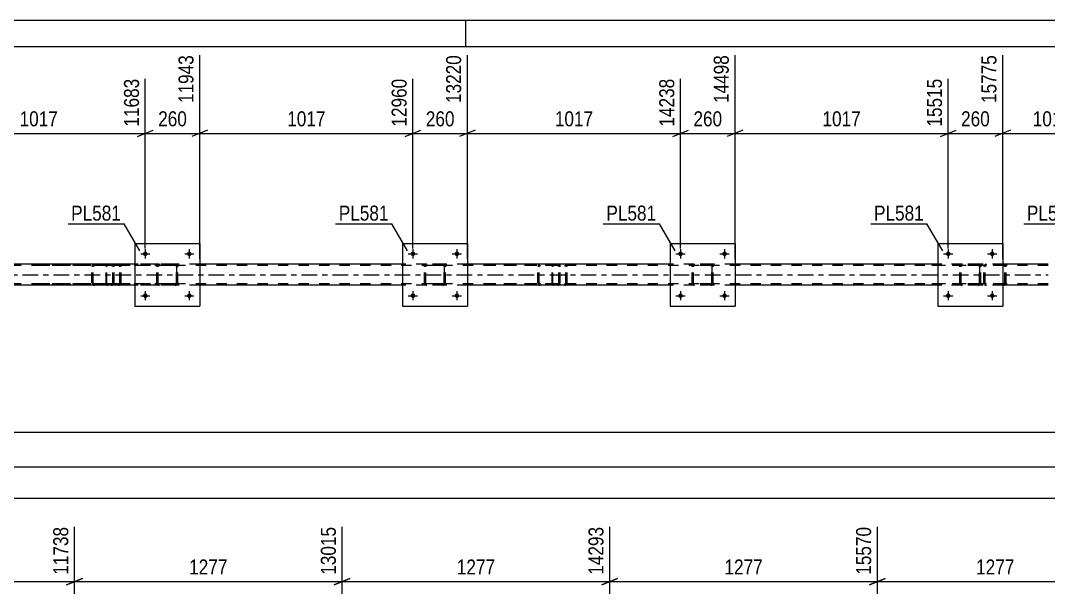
# Model space of a CAD drawing. Header units: millimetres. Extents: x 0 to 841, y 0 to 594.
# Drawn here: x 546 to 742.2, y 485.7 to 594 of the extents above; entities that cross this region are included whole.
import ezdxf

# ---------------------------------------------------------------- set-up
doc = ezdxf.new("R2010")
doc.units = ezdxf.units.MM
doc.linetypes.add('DXK_LINE_DOT2', pattern=[3.9198, 1.9599, -1.9599])
doc.linetypes.add('DXK_LINE_DOT3', pattern=[5.9187, 2.979, -0.9799, 0.9799, -0.9799])
doc.styles.add('Arial Narrow', font='ARIALN.TTF', dxfattribs={"height": 0.2})

# ---------------------------------------------------------------- blocks, each defined once
blk = doc.blocks.new('Unknown-247305070-1135 - 20638')
at = {"color": 5, "linetype": 'Continuous'}
for p, q in [((841, 594), (0, 594)), ((631, 589), (631, 594)), ((836, 589), (5, 589))]:
    blk.add_line(p, q, dxfattribs=at)
blk = doc.blocks.new('Part-247305070-2163 - 2156')
at = {"color": 7, "linetype": 'DXK_LINE_DOT2'}
for p, q in [((647.64, 547.42), (647.55, 547.31)), ((647.75, 547.45), (647.64, 547.42)), ((659.9, 547.45), (647.75, 547.45)), ((649.02, 547.21), (649.02, 547.45)), ((650.03, 547.42), (649.84, 547.45)), ((647.5, 547.16), (647.47, 546.97)), ((647.47, 543.93), (647.47, 546.97)), ((647.55, 547.31), (647.5, 547.16)), ((647.61, 546.97), (647.62, 547.06)), ((647.61, 543.93), (647.61, 546.97)), ((647.62, 547.06), (647.65, 547.14)), ((647.65, 547.14), (647.69, 547.19)), ((647.69, 547.19), (647.75, 547.21)), ((659.9, 547.21), (647.75, 547.21)), ((649.84, 547.21), (649.93, 547.19)), ((649.93, 547.19), (650.01, 547.14)), ((650.01, 547.14), (650.07, 547.06)), ((650.07, 547.06), (650.09, 546.97)), ((650.09, 543.93), (650.09, 546.97)), ((650.3, 547.14), (650.3, 547.16)), ((650.34, 546.97), (650.3, 547.14)), ((650.34, 543.93), (650.34, 546.97)), ((647.47, 543.93), (647.5, 543.75)), ((647.5, 543.75), (647.55, 543.59)), ((647.55, 543.59), (647.64, 543.49)), ((647.62, 543.84), (647.61, 543.93)), ((647.65, 543.76), (647.62, 543.84)), ((647.64, 543.49), (647.75, 543.45)), ((647.69, 543.71), (647.65, 543.76)), ((647.75, 543.69), (647.69, 543.71)), ((659.9, 543.69), (647.75, 543.69)), ((659.9, 543.45), (647.75, 543.45)), ((649.02, 543.45), (649.02, 543.69)), ((649.93, 543.71), (649.84, 543.69)), ((649.84, 543.45), (650.03, 543.49)), ((650.01, 543.76), (649.93, 543.71)), ((650.07, 543.84), (650.01, 543.76)), ((650.09, 543.93), (650.07, 543.84)), ((650.3, 543.75), (650.34, 543.93))]:
    blk.add_line(p, q, dxfattribs=at)
for centre, start, end in [((649.85, 546.96), 23.8494, 68.8059), ((649.85, 543.95), 291.1941, 336.1506)]:
    blk.add_arc(centre, 0.492, start, end, dxfattribs=at)
blk = doc.blocks.new('Part-247305070-21261 - 2156')
at = {"color": 7, "linetype": 'DXK_LINE_DOT2'}
for p, q in [((572.33, 547.42), (572.51, 547.45)), ((572.51, 547.45), (572.33, 547.42)), ((575.55, 547.45), (572.51, 547.45)), ((575.55, 547.45), (575.74, 547.42)), ((575.74, 547.42), (575.55, 547.45)), ((572.03, 546.97), (572.07, 547.16)), ((572.07, 547.16), (572.03, 546.97)), ((572.03, 543.93), (572.03, 546.97)), ((572.03, 543.93), (572.03, 546.97)), ((572.27, 546.97), (572.29, 547.06)), ((572.27, 543.93), (572.27, 546.97)), ((572.27, 543.93), (572.27, 546.97)), ((572.29, 547.06), (572.34, 547.14)), ((572.34, 547.14), (572.42, 547.19)), ((572.42, 547.19), (572.51, 547.21)), ((575.55, 547.21), (572.51, 547.21)), ((575.55, 547.21), (575.65, 547.19)), ((575.65, 547.19), (575.72, 547.14)), ((575.72, 547.14), (575.78, 547.06)), ((575.78, 547.06), (575.79, 546.97)), ((575.79, 543.93), (575.79, 546.97)), ((575.79, 546.97), (575.79, 543.93)), ((576, 547.16), (576.03, 546.97)), ((576.03, 546.97), (576, 547.16)), ((576.03, 543.93), (576.03, 546.97)), ((576.03, 543.93), (576.03, 546.97)), ((572.07, 543.75), (572.03, 543.93)), ((572.03, 543.93), (572.07, 543.75)), ((572.29, 543.84), (572.27, 543.93)), ((572.34, 543.76), (572.29, 543.84)), ((572.51, 543.45), (572.33, 543.49)), ((572.33, 543.49), (572.51, 543.45)), ((572.42, 543.71), (572.34, 543.76)), ((572.51, 543.69), (572.42, 543.71)), ((575.55, 543.69), (572.51, 543.69)), ((575.55, 543.45), (572.51, 543.45)), ((575.65, 543.71), (575.55, 543.69)), ((575.74, 543.49), (575.55, 543.45)), ((575.55, 543.45), (575.74, 543.49)), ((575.72, 543.76), (575.65, 543.71)), ((575.78, 543.84), (575.72, 543.76)), ((575.79, 543.93), (575.78, 543.84)), ((576.03, 543.93), (576, 543.75)), ((576, 543.75), (576.03, 543.93))]:
    blk.add_line(p, q, dxfattribs=at)
at = {"color": 7, "linetype": 'DXK_LINE_DOT3'}
blk.add_line((574.03, 545.45), (574.03, 545.45), dxfattribs=at)
at = {"color": 7, "linetype": 'DXK_LINE_DOT2'}
for centre, start, end in [((572.51, 546.97), 112.5, 157.5), ((572.51, 546.97), 112.5, 157.5), ((575.55, 546.97), 22.5, 67.5), ((575.55, 546.97), 22.5, 67.5), ((572.51, 543.93), 202.5, 247.5), ((572.51, 543.93), 202.5, 247.5), ((575.55, 543.93), 292.5, 337.5), ((575.55, 543.93), 292.5, 337.5)]:
    blk.add_arc(centre, 0.48, start, end, dxfattribs=at)
blk = doc.blocks.new('Part-247305070-2164 - 2156')
at = {"color": 7, "linetype": 'DXK_LINE_DOT2'}
for p, q in [((562.51, 547.42), (562.42, 547.31)), ((562.61, 547.45), (562.51, 547.42)), ((574.77, 547.45), (562.61, 547.45)), ((563.89, 547.21), (563.89, 547.45)), ((564.89, 547.42), (564.7, 547.45)), ((562.36, 547.16), (562.34, 546.97)), ((562.34, 543.93), (562.34, 546.97)), ((562.42, 547.31), (562.36, 547.16)), ((562.48, 546.97), (562.49, 547.06)), ((562.48, 543.93), (562.48, 546.97)), ((562.49, 547.06), (562.52, 547.14)), ((562.52, 547.14), (562.56, 547.19)), ((562.56, 547.19), (562.61, 547.21)), ((574.77, 547.21), (562.61, 547.21)), ((564.7, 547.21), (564.8, 547.19)), ((564.8, 547.19), (564.88, 547.14)), ((564.88, 547.14), (564.93, 547.06)), ((564.93, 547.06), (564.95, 546.97)), ((564.95, 543.93), (564.95, 546.97)), ((565.17, 547.14), (565.17, 547.16)), ((565.21, 546.97), (565.17, 547.14)), ((565.21, 543.93), (565.21, 546.97)), ((562.34, 543.93), (562.36, 543.75)), ((562.36, 543.75), (562.42, 543.59)), ((562.42, 543.59), (562.51, 543.49)), ((562.49, 543.84), (562.48, 543.93)), ((562.52, 543.76), (562.49, 543.84)), ((562.51, 543.49), (562.61, 543.45)), ((562.56, 543.71), (562.52, 543.76)), ((562.61, 543.69), (562.56, 543.71)), ((574.77, 543.69), (562.61, 543.69)), ((574.77, 543.45), (562.61, 543.45)), ((563.89, 543.45), (563.89, 543.69)), ((564.8, 543.71), (564.7, 543.69)), ((564.7, 543.45), (564.89, 543.49)), ((564.88, 543.76), (564.8, 543.71)), ((564.93, 543.84), (564.88, 543.76)), ((564.95, 543.93), (564.93, 543.84)), ((565.17, 543.75), (565.21, 543.93))]:
    blk.add_line(p, q, dxfattribs=at)
for centre, start, end in [((564.72, 546.96), 23.8494, 68.8059), ((564.72, 543.95), 291.1941, 336.1506)]:
    blk.add_arc(centre, 0.492, start, end, dxfattribs=at)
blk = doc.blocks.new('Part-247305070-21265 - 2156')
at = {"color": 7, "linetype": 'DXK_LINE_DOT2'}
for p, q in [((674.49, 547.42), (674.67, 547.45)), ((674.67, 547.45), (674.49, 547.42)), ((677.71, 547.45), (674.67, 547.45)), ((677.71, 547.45), (677.9, 547.42)), ((677.9, 547.42), (677.71, 547.45)), ((674.19, 546.97), (674.23, 547.16)), ((674.23, 547.16), (674.19, 546.97)), ((674.19, 543.93), (674.19, 546.97)), ((674.19, 543.93), (674.19, 546.97)), ((674.43, 546.97), (674.45, 547.06)), ((674.43, 543.93), (674.43, 546.97)), ((674.43, 543.93), (674.43, 546.97)), ((674.45, 547.06), (674.51, 547.14)), ((674.51, 547.14), (674.58, 547.19)), ((674.58, 547.19), (674.67, 547.21)), ((677.71, 547.21), (674.67, 547.21)), ((677.71, 547.21), (677.81, 547.19)), ((677.81, 547.19), (677.88, 547.14)), ((677.88, 547.14), (677.94, 547.06)), ((677.94, 547.06), (677.95, 546.97)), ((677.95, 543.93), (677.95, 546.97)), ((677.95, 546.97), (677.95, 543.93)), ((678.16, 547.16), (678.19, 546.97)), ((678.19, 546.97), (678.16, 547.16)), ((678.19, 543.93), (678.19, 546.97)), ((678.19, 543.93), (678.19, 546.97)), ((674.23, 543.75), (674.19, 543.93)), ((674.19, 543.93), (674.23, 543.75)), ((674.45, 543.84), (674.43, 543.93)), ((674.51, 543.76), (674.45, 543.84)), ((674.67, 543.45), (674.49, 543.49)), ((674.49, 543.49), (674.67, 543.45)), ((674.58, 543.71), (674.51, 543.76)), ((674.67, 543.69), (674.58, 543.71)), ((677.71, 543.69), (674.67, 543.69)), ((677.71, 543.45), (674.67, 543.45)), ((677.81, 543.71), (677.71, 543.69)), ((677.9, 543.49), (677.71, 543.45)), ((677.71, 543.45), (677.9, 543.49)), ((677.88, 543.76), (677.81, 543.71)), ((677.94, 543.84), (677.88, 543.76)), ((677.95, 543.93), (677.94, 543.84)), ((678.19, 543.93), (678.16, 543.75)), ((678.16, 543.75), (678.19, 543.93))]:
    blk.add_line(p, q, dxfattribs=at)
at = {"color": 7, "linetype": 'DXK_LINE_DOT3'}
blk.add_line((676.19, 545.45), (676.19, 545.45), dxfattribs=at)
at = {"color": 7, "linetype": 'DXK_LINE_DOT2'}
for centre, start, end in [((674.67, 546.97), 112.5, 157.5), ((674.67, 546.97), 112.5, 157.5), ((677.71, 546.97), 22.5, 67.5), ((677.71, 546.97), 22.5, 67.5), ((674.67, 543.93), 202.5, 247.5), ((674.67, 543.93), 202.5, 247.5), ((677.71, 543.93), 292.5, 337.5), ((677.71, 543.93), 292.5, 337.5)]:
    blk.add_arc(centre, 0.48, start, end, dxfattribs=at)
blk = doc.blocks.new('Part-247305070-21264 - 2156')
at = {"color": 2, "linetype": 'Continuous'}
for p, q in [((618.91, 551.45), (618.91, 539.45)), ((618.91, 551.45), (631.31, 551.45)), ((631.31, 551.45), (631.31, 539.45)), ((618.91, 539.45), (631.31, 539.45))]:
    blk.add_line(p, q, dxfattribs=at)
blk = doc.blocks.new('Part-247305070-2170 - 2156')
at = {"color": 7, "linetype": 'DXK_LINE_DOT2'}
for p, q in [((733.64, 547.45), (718.66, 547.45)), ((730.41, 547.45), (730.21, 547.42)), ((733.84, 547.42), (733.64, 547.45)), ((733.64, 547.21), (718.66, 547.21)), ((729.94, 547.16), (729.9, 546.97)), ((729.9, 543.93), (729.9, 546.97)), ((730.15, 546.97), (730.17, 547.06)), ((730.15, 543.93), (730.15, 546.97)), ((730.17, 547.06), (730.23, 547.14)), ((730.23, 547.14), (730.31, 547.19)), ((730.31, 547.19), (730.41, 547.21)), ((733.64, 547.21), (733.74, 547.19)), ((733.74, 547.19), (733.83, 547.14)), ((733.83, 547.14), (733.88, 547.06)), ((733.88, 547.06), (733.9, 546.97)), ((733.9, 543.93), (733.9, 546.97)), ((734.12, 547.14), (734.12, 547.16)), ((734.16, 546.97), (734.12, 547.14)), ((734.16, 543.93), (734.16, 546.97)), ((733.64, 543.69), (718.66, 543.69)), ((733.64, 543.45), (718.66, 543.45)), ((729.9, 543.93), (729.94, 543.75)), ((730.17, 543.84), (730.15, 543.93)), ((730.23, 543.76), (730.17, 543.84)), ((730.21, 543.49), (730.41, 543.45)), ((730.31, 543.71), (730.23, 543.76)), ((730.41, 543.69), (730.31, 543.71)), ((733.74, 543.71), (733.64, 543.69)), ((733.64, 543.45), (733.84, 543.49)), ((733.83, 543.76), (733.74, 543.71)), ((733.88, 543.84), (733.83, 543.76)), ((733.9, 543.93), (733.88, 543.84)), ((734.12, 543.75), (734.16, 543.93))]:
    blk.add_line(p, q, dxfattribs=at)
for centre, start, end in [((730.39, 546.95), 110.7583, 155.68), ((733.66, 546.95), 24.32, 69.2417), ((730.39, 543.95), 204.32, 249.2417), ((733.66, 543.95), 290.7583, 335.68)]:
    blk.add_arc(centre, 0.496, start, end, dxfattribs=at)
blk = doc.blocks.new('Part-247305070-2299 - 2156')
at = {"color": 2, "linetype": 'Continuous'}
for p, q in [((567.83, 547.45), (529.15, 547.45)), ((618.91, 547.45), (580.23, 547.45)), ((669.99, 547.45), (631.31, 547.45)), ((721.08, 547.45), (682.39, 547.45)), ((742.16, 547.45), (733.48, 547.45)), ((567.83, 543.45), (529.15, 543.45)), ((618.91, 543.45), (580.23, 543.45)), ((669.99, 543.45), (631.31, 543.45)), ((721.08, 543.45), (682.39, 543.45)), ((742.16, 543.45), (733.48, 543.45))]:
    blk.add_line(p, q, dxfattribs=at)
at = {"color": 7, "linetype": 'DXK_LINE_DOT2'}
for p, q in [((580.23, 547.45), (567.83, 547.45)), ((631.31, 547.45), (618.91, 547.45)), ((682.39, 547.45), (669.99, 547.45)), ((733.48, 547.45), (721.08, 547.45)), ((742.16, 547.21), (102.49, 547.21)), ((742.16, 543.69), (102.49, 543.69)), ((580.23, 543.45), (567.83, 543.45)), ((631.31, 543.45), (618.91, 543.45)), ((682.39, 543.45), (669.99, 543.45)), ((733.48, 543.45), (721.08, 543.45))]:
    blk.add_line(p, q, dxfattribs=at)
at = {"color": 7, "linetype": 'DXK_LINE_DOT3'}
blk.add_line((102.49, 545.45), (742.16, 545.45), dxfattribs=at)
blk = doc.blocks.new('Part-247305070-2171 - 2156')
at = {"color": 7, "linetype": 'DXK_LINE_DOT2'}
for p, q in [((648.51, 547.45), (633.52, 547.45)), ((645.28, 547.45), (645.08, 547.42)), ((648.71, 547.42), (648.51, 547.45)), ((648.51, 547.21), (633.52, 547.21)), ((644.8, 547.14), (644.76, 546.97)), ((644.76, 543.93), (644.76, 546.97)), ((644.8, 547.16), (644.8, 547.14)), ((645.02, 546.97), (645.04, 547.06)), ((645.02, 543.93), (645.02, 546.97)), ((645.04, 547.06), (645.1, 547.14)), ((645.1, 547.14), (645.18, 547.19)), ((645.18, 547.19), (645.28, 547.21)), ((648.51, 547.21), (648.61, 547.19)), ((648.61, 547.19), (648.69, 547.14)), ((648.69, 547.14), (648.75, 547.06)), ((648.75, 547.06), (648.77, 546.97)), ((648.77, 543.93), (648.77, 546.97)), ((648.99, 547.14), (648.98, 547.16)), ((649.02, 546.97), (648.99, 547.14)), ((649.02, 543.93), (649.02, 546.97)), ((648.51, 543.69), (633.52, 543.69)), ((648.51, 543.45), (633.52, 543.45)), ((644.76, 543.93), (644.8, 543.75)), ((645.04, 543.84), (645.02, 543.93)), ((645.1, 543.76), (645.04, 543.84)), ((645.08, 543.49), (645.28, 543.45)), ((645.18, 543.71), (645.1, 543.76)), ((645.28, 543.69), (645.18, 543.71)), ((648.61, 543.71), (648.51, 543.69)), ((648.51, 543.45), (648.71, 543.49)), ((648.69, 543.76), (648.61, 543.71)), ((648.75, 543.84), (648.69, 543.76)), ((648.77, 543.93), (648.75, 543.84)), ((648.98, 543.75), (649.02, 543.93))]:
    blk.add_line(p, q, dxfattribs=at)
for centre, start, end in [((645.26, 546.95), 110.7583, 155.68), ((648.53, 546.95), 24.32, 69.2417), ((645.26, 543.95), 204.32, 249.2417), ((648.53, 543.95), 290.7583, 335.68)]:
    blk.add_arc(centre, 0.496, start, end, dxfattribs=at)
blk = doc.blocks.new('Part-247305070-2172 - 2156')
at = {"color": 7, "linetype": 'DXK_LINE_DOT2'}
for p, q in [((563.38, 547.45), (548.39, 547.45)), ((560.14, 547.45), (559.95, 547.42)), ((563.57, 547.42), (563.38, 547.45)), ((563.38, 547.21), (548.39, 547.21)), ((559.67, 547.14), (559.63, 546.97)), ((559.63, 543.93), (559.63, 546.97)), ((559.67, 547.16), (559.67, 547.14)), ((559.89, 546.97), (559.91, 547.06)), ((559.89, 543.93), (559.89, 546.97)), ((559.91, 547.06), (559.96, 547.14)), ((559.96, 547.14), (560.04, 547.19)), ((560.04, 547.19), (560.14, 547.21)), ((563.38, 547.21), (563.47, 547.19)), ((563.47, 547.19), (563.56, 547.14)), ((563.56, 547.14), (563.61, 547.06)), ((563.61, 547.06), (563.63, 546.97)), ((563.63, 543.93), (563.63, 546.97)), ((563.85, 547.14), (563.85, 547.16)), ((563.89, 546.97), (563.85, 547.14)), ((563.89, 543.93), (563.89, 546.97)), ((563.38, 543.69), (548.39, 543.69)), ((563.38, 543.45), (548.39, 543.45)), ((559.63, 543.93), (559.67, 543.75)), ((559.91, 543.84), (559.89, 543.93)), ((559.96, 543.76), (559.91, 543.84)), ((559.95, 543.49), (560.14, 543.45)), ((560.04, 543.71), (559.96, 543.76)), ((560.14, 543.69), (560.04, 543.71)), ((563.47, 543.71), (563.38, 543.69)), ((563.38, 543.45), (563.57, 543.49)), ((563.56, 543.76), (563.47, 543.71)), ((563.61, 543.84), (563.56, 543.76)), ((563.63, 543.93), (563.61, 543.84)), ((563.85, 543.75), (563.89, 543.93))]:
    blk.add_line(p, q, dxfattribs=at)
for centre, start, end in [((560.12, 546.95), 110.7583, 155.68), ((563.4, 546.95), 24.32, 69.2417), ((560.12, 543.95), 204.32, 249.2417), ((563.4, 543.95), 290.7583, 335.68)]:
    blk.add_arc(centre, 0.496, start, end, dxfattribs=at)
blk = doc.blocks.new('Bolt-247305070-21288 - 2156')
at = {"linetype": 'Continuous'}
for points in [[(570.27, 541.45, -1), (569.39, 541.45, -1)], [(578.67, 541.45, -1), (577.79, 541.45, -1)]]:
    blk.add_hatch(color=1, dxfattribs=at).paths.add_polyline_path(points)
at = {"color": 1, "linetype": 'Continuous'}
for p, q in [((569.83, 542.33), (569.83, 540.57)), ((578.23, 542.33), (578.23, 540.57)), ((568.95, 541.45), (570.71, 541.45)), ((577.35, 541.45), (579.11, 541.45))]:
    blk.add_line(p, q, dxfattribs=at)
blk = doc.blocks.new('Bolt-247305070-21291 - 2156')
at = {"linetype": 'Continuous'}
for points in [[(621.35, 549.45, -1), (620.47, 549.45, -1)], [(629.75, 549.45, -1), (628.87, 549.45, -1)]]:
    blk.add_hatch(color=1, dxfattribs=at).paths.add_polyline_path(points)
at = {"color": 1, "linetype": 'Continuous'}
for p, q in [((620.03, 549.45), (621.79, 549.45)), ((620.91, 550.33), (620.91, 548.57)), ((628.43, 549.45), (630.19, 549.45)), ((629.31, 550.33), (629.31, 548.57))]:
    blk.add_line(p, q, dxfattribs=at)
blk = doc.blocks.new('Part-247305070-21267 - 2156')
at = {"color": 7, "linetype": 'DXK_LINE_DOT2'}
for p, q in [((725.57, 547.42), (725.76, 547.45)), ((725.76, 547.45), (725.57, 547.42)), ((728.8, 547.45), (725.76, 547.45)), ((728.8, 547.45), (728.98, 547.42)), ((728.98, 547.42), (728.8, 547.45)), ((725.28, 546.97), (725.31, 547.16)), ((725.31, 547.16), (725.28, 546.97)), ((725.28, 543.93), (725.28, 546.97)), ((725.28, 543.93), (725.28, 546.97)), ((725.52, 546.97), (725.53, 547.06)), ((725.52, 543.93), (725.52, 546.97)), ((725.52, 543.93), (725.52, 546.97)), ((725.53, 547.06), (725.59, 547.14)), ((725.59, 547.14), (725.66, 547.19)), ((725.66, 547.19), (725.76, 547.21)), ((728.8, 547.21), (725.76, 547.21)), ((728.8, 547.21), (728.89, 547.19)), ((728.89, 547.19), (728.97, 547.14)), ((728.97, 547.14), (729.02, 547.06)), ((729.02, 547.06), (729.04, 546.97)), ((729.04, 543.93), (729.04, 546.97)), ((729.04, 546.97), (729.04, 543.93)), ((729.24, 547.16), (729.28, 546.97)), ((729.28, 546.97), (729.24, 547.16)), ((729.28, 543.93), (729.28, 546.97)), ((729.28, 543.93), (729.28, 546.97)), ((725.31, 543.75), (725.28, 543.93)), ((725.28, 543.93), (725.31, 543.75)), ((725.53, 543.84), (725.52, 543.93)), ((725.59, 543.76), (725.53, 543.84)), ((725.76, 543.45), (725.57, 543.49)), ((725.57, 543.49), (725.76, 543.45)), ((725.66, 543.71), (725.59, 543.76)), ((725.76, 543.69), (725.66, 543.71)), ((728.8, 543.69), (725.76, 543.69)), ((728.8, 543.45), (725.76, 543.45)), ((728.89, 543.71), (728.8, 543.69)), ((728.98, 543.49), (728.8, 543.45)), ((728.8, 543.45), (728.98, 543.49)), ((728.97, 543.76), (728.89, 543.71)), ((729.02, 543.84), (728.97, 543.76)), ((729.04, 543.93), (729.02, 543.84)), ((729.28, 543.93), (729.24, 543.75)), ((729.24, 543.75), (729.28, 543.93))]:
    blk.add_line(p, q, dxfattribs=at)
at = {"color": 7, "linetype": 'DXK_LINE_DOT3'}
blk.add_line((727.28, 545.45), (727.28, 545.45), dxfattribs=at)
at = {"color": 7, "linetype": 'DXK_LINE_DOT2'}
for centre, start, end in [((725.76, 546.97), 112.5, 157.5), ((725.76, 546.97), 112.5, 157.5), ((728.8, 546.97), 22.5, 67.5), ((728.8, 546.97), 22.5, 67.5), ((725.76, 543.93), 202.5, 247.5), ((725.76, 543.93), 202.5, 247.5), ((728.8, 543.93), 292.5, 337.5), ((728.8, 543.93), 292.5, 337.5)]:
    blk.add_arc(centre, 0.48, start, end, dxfattribs=at)
blk = doc.blocks.new('Part-247305070-21262 - 2156')
at = {"color": 2, "linetype": 'Continuous'}
for p, q in [((567.83, 551.45), (567.83, 539.45)), ((567.83, 551.45), (580.23, 551.45)), ((580.23, 551.45), (580.23, 539.45)), ((567.83, 539.45), (580.23, 539.45))]:
    blk.add_line(p, q, dxfattribs=at)
blk = doc.blocks.new('Part-247305070-21263 - 2156')
at = {"color": 7, "linetype": 'DXK_LINE_DOT2'}
for p, q in [((623.41, 547.42), (623.59, 547.45)), ((623.59, 547.45), (623.41, 547.42)), ((626.63, 547.45), (623.59, 547.45)), ((626.63, 547.45), (626.82, 547.42)), ((626.82, 547.42), (626.63, 547.45)), ((623.11, 546.97), (623.15, 547.16)), ((623.15, 547.16), (623.11, 546.97)), ((623.11, 543.93), (623.11, 546.97)), ((623.11, 543.93), (623.11, 546.97)), ((623.35, 546.97), (623.37, 547.06)), ((623.35, 543.93), (623.35, 546.97)), ((623.35, 543.93), (623.35, 546.97)), ((623.37, 547.06), (623.42, 547.14)), ((623.42, 547.14), (623.5, 547.19)), ((623.5, 547.19), (623.59, 547.21)), ((626.63, 547.21), (623.59, 547.21)), ((626.63, 547.21), (626.73, 547.19)), ((626.73, 547.19), (626.8, 547.14)), ((626.8, 547.14), (626.86, 547.06)), ((626.86, 547.06), (626.87, 546.97)), ((626.87, 543.93), (626.87, 546.97)), ((626.87, 546.97), (626.87, 543.93)), ((627.08, 547.16), (627.11, 546.97)), ((627.11, 546.97), (627.08, 547.16)), ((627.11, 543.93), (627.11, 546.97)), ((627.11, 543.93), (627.11, 546.97)), ((623.15, 543.75), (623.11, 543.93)), ((623.11, 543.93), (623.15, 543.75)), ((623.37, 543.84), (623.35, 543.93)), ((623.42, 543.76), (623.37, 543.84)), ((623.59, 543.45), (623.41, 543.49)), ((623.41, 543.49), (623.59, 543.45)), ((623.5, 543.71), (623.42, 543.76)), ((623.59, 543.69), (623.5, 543.71)), ((626.63, 543.69), (623.59, 543.69)), ((626.63, 543.45), (623.59, 543.45)), ((626.73, 543.71), (626.63, 543.69)), ((626.82, 543.49), (626.63, 543.45)), ((626.63, 543.45), (626.82, 543.49)), ((626.8, 543.76), (626.73, 543.71)), ((626.86, 543.84), (626.8, 543.76)), ((626.87, 543.93), (626.86, 543.84)), ((627.11, 543.93), (627.08, 543.75)), ((627.08, 543.75), (627.11, 543.93))]:
    blk.add_line(p, q, dxfattribs=at)
at = {"color": 7, "linetype": 'DXK_LINE_DOT3'}
blk.add_line((625.11, 545.45), (625.11, 545.45), dxfattribs=at)
at = {"color": 7, "linetype": 'DXK_LINE_DOT2'}
for centre, start, end in [((623.59, 546.97), 112.5, 157.5), ((623.59, 546.97), 112.5, 157.5), ((626.63, 546.97), 22.5, 67.5), ((626.63, 546.97), 22.5, 67.5), ((623.59, 543.93), 202.5, 247.5), ((623.59, 543.93), 202.5, 247.5), ((626.63, 543.93), 292.5, 337.5), ((626.63, 543.93), 292.5, 337.5)]:
    blk.add_arc(centre, 0.48, start, end, dxfattribs=at)
blk = doc.blocks.new('Part-247305070-21266 - 2156')
at = {"color": 2, "linetype": 'Continuous'}
for p, q in [((669.99, 551.45), (669.99, 539.45)), ((669.99, 551.45), (682.39, 551.45)), ((682.39, 551.45), (682.39, 539.45)), ((669.99, 539.45), (682.39, 539.45))]:
    blk.add_line(p, q, dxfattribs=at)
blk = doc.blocks.new('Part-247305070-21268 - 2156')
at = {"color": 2, "linetype": 'Continuous'}
for p, q in [((721.08, 551.45), (721.08, 539.45)), ((721.08, 551.45), (733.48, 551.45)), ((733.48, 551.45), (733.48, 539.45)), ((721.08, 539.45), (733.48, 539.45))]:
    blk.add_line(p, q, dxfattribs=at)
blk = doc.blocks.new('Bolt-247305070-21289 - 2156')
at = {"linetype": 'Continuous'}
for points in [[(570.27, 549.45, -1), (569.39, 549.45, -1)], [(578.67, 549.45, -1), (577.79, 549.45, -1)]]:
    blk.add_hatch(color=1, dxfattribs=at).paths.add_polyline_path(points)
at = {"color": 1, "linetype": 'Continuous'}
for p, q in [((568.95, 549.45), (570.71, 549.45)), ((569.83, 550.33), (569.83, 548.57)), ((577.35, 549.45), (579.11, 549.45)), ((578.23, 550.33), (578.23, 548.57))]:
    blk.add_line(p, q, dxfattribs=at)
blk = doc.blocks.new('Bolt-247305070-21290 - 2156')
at = {"linetype": 'Continuous'}
for points in [[(621.35, 541.45, -1), (620.47, 541.45, -1)], [(629.75, 541.45, -1), (628.87, 541.45, -1)]]:
    blk.add_hatch(color=1, dxfattribs=at).paths.add_polyline_path(points)
at = {"color": 1, "linetype": 'Continuous'}
for p, q in [((620.91, 542.33), (620.91, 540.57)), ((629.31, 542.33), (629.31, 540.57)), ((620.03, 541.45), (621.79, 541.45)), ((628.43, 541.45), (630.19, 541.45))]:
    blk.add_line(p, q, dxfattribs=at)
blk = doc.blocks.new('Bolt-247305070-21292 - 2156')
at = {"linetype": 'Continuous'}
for points in [[(672.43, 541.45, -1), (671.55, 541.45, -1)], [(680.83, 541.45, -1), (679.95, 541.45, -1)]]:
    blk.add_hatch(color=1, dxfattribs=at).paths.add_polyline_path(points)
at = {"color": 1, "linetype": 'Continuous'}
for p, q in [((671.99, 542.33), (671.99, 540.57)), ((680.39, 542.33), (680.39, 540.57)), ((671.11, 541.45), (672.87, 541.45)), ((679.51, 541.45), (681.27, 541.45))]:
    blk.add_line(p, q, dxfattribs=at)
blk = doc.blocks.new('Bolt-247305070-21293 - 2156')
at = {"linetype": 'Continuous'}
for points in [[(672.43, 549.45, -1), (671.55, 549.45, -1)], [(680.83, 549.45, -1), (679.95, 549.45, -1)]]:
    blk.add_hatch(color=1, dxfattribs=at).paths.add_polyline_path(points)
at = {"color": 1, "linetype": 'Continuous'}
for p, q in [((671.11, 549.45), (672.87, 549.45)), ((671.99, 550.33), (671.99, 548.57)), ((679.51, 549.45), (681.27, 549.45)), ((680.39, 550.33), (680.39, 548.57))]:
    blk.add_line(p, q, dxfattribs=at)
blk = doc.blocks.new('Bolt-247305070-21294 - 2156')
at = {"linetype": 'Continuous'}
for points in [[(723.52, 541.45, -1), (722.64, 541.45, -1)], [(731.92, 541.45, -1), (731.04, 541.45, -1)]]:
    blk.add_hatch(color=1, dxfattribs=at).paths.add_polyline_path(points)
at = {"color": 1, "linetype": 'Continuous'}
for p, q in [((723.08, 542.33), (723.08, 540.57)), ((731.48, 542.33), (731.48, 540.57)), ((722.2, 541.45), (723.96, 541.45)), ((730.6, 541.45), (732.36, 541.45))]:
    blk.add_line(p, q, dxfattribs=at)
blk = doc.blocks.new('Bolt-247305070-21295 - 2156')
at = {"linetype": 'Continuous'}
for points in [[(723.52, 549.45, -1), (722.64, 549.45, -1)], [(731.92, 549.45, -1), (731.04, 549.45, -1)]]:
    blk.add_hatch(color=1, dxfattribs=at).paths.add_polyline_path(points)
at = {"color": 1, "linetype": 'Continuous'}
for p, q in [((722.2, 549.45), (723.96, 549.45)), ((723.08, 550.33), (723.08, 548.57)), ((730.6, 549.45), (732.36, 549.45)), ((731.48, 550.33), (731.48, 548.57))]:
    blk.add_line(p, q, dxfattribs=at)
blk = doc.blocks.new('StraightDimension-247305070-35840 - 2156')
at = {"color": 7, "linetype": 'Continuous'}
for p, q in [((529.15, 548.45), (529.15, 587.39)), ((569.83, 550.45), (569.83, 582.89)), ((530.65, 573.05), (527.65, 571.85)), ((568.33, 571.85), (571.33, 573.05)), ((529.15, 572.45), (569.83, 572.45))]:
    blk.add_line(p, q, dxfattribs=at)
at = {"color": 0, "linetype": 'Continuous'}
blk.add_wipeout([(569.23, 583.49), (565.03, 583.49), (565.03, 573.15), (569.23, 573.15)], dxfattribs=at)
at = {"color": 0}
blk.add_wipeout([(553.75, 573.2), (553.75, 577.4), (545.24, 577.4), (545.24, 573.2)], dxfattribs=at)
at = {"color": 3, "linetype": 'Continuous', "style": 'Arial Narrow'}
blk.add_text('11683', height=2.863, rotation=90.0002, dxfattribs=at).set_placement((568.63, 573.75))
at = {"color": 3, "style": 'Arial Narrow'}
blk.add_text('1017', height=2.863, dxfattribs=at).set_placement((545.84, 573.8))
blk = doc.blocks.new('StraightDimension-247305070-35832 - 2156')
at = {"color": 7, "linetype": 'Continuous'}
for p, q in [((733.48, 548.45), (733.48, 587.39)), ((752.26, 550.45), (752.26, 582.89)), ((734.98, 573.05), (731.98, 571.85)), ((750.76, 571.85), (753.76, 573.05)), ((733.48, 572.45), (752.26, 572.45))]:
    blk.add_line(p, q, dxfattribs=at)
at = {"color": 0}
blk.add_wipeout([(747.12, 573.2), (747.12, 577.4), (738.61, 577.4), (738.61, 573.2)], dxfattribs=at)
at = {"color": 3, "style": 'Arial Narrow'}
blk.add_text('1017', height=2.863, dxfattribs=at).set_placement((739.21, 573.8))
at = {"color": 0, "linetype": 'Continuous'}
blk.add_wipeout([(751.66, 583.49), (747.46, 583.49), (747.46, 573.15), (751.66, 573.15)], dxfattribs=at)
at = {"color": 3, "linetype": 'Continuous', "style": 'Arial Narrow'}
blk.add_text('16792', height=2.863, rotation=90.0002, dxfattribs=at).set_placement((751.06, 573.75))
blk = doc.blocks.new('StraightDimension-247305070-2668 - 2156')
at = {"color": 7, "linetype": 'Continuous'}
blk.add_line((101.85, 502.81), (779.92, 502.81), dxfattribs=at)
blk = doc.blocks.new('StraightDimension-247305070-14764 - 2156')
at = {"color": 7, "linetype": 'Continuous'}
blk.add_line((218.09, 515.42), (779.28, 515.42), dxfattribs=at)
blk = doc.blocks.new('StraightDimension-247305070-19909 - 2156')
at = {"color": 7, "linetype": 'Continuous'}
blk.add_line((102.49, 508.75), (779.28, 508.75), dxfattribs=at)
blk = doc.blocks.new('StraightDimension-247305070-35833 - 2156')
at = {"color": 7, "linetype": 'Continuous'}
for p, q in [((733.48, 548.45), (733.48, 587.39)), ((723.08, 550.45), (723.08, 582.89)), ((721.58, 571.85), (724.58, 573.05)), ((734.98, 573.05), (731.98, 571.85)), ((723.08, 572.45), (733.48, 572.45))]:
    blk.add_line(p, q, dxfattribs=at)
at = {"color": 0}
blk.add_wipeout([(731.62, 573.2), (731.62, 577.4), (724.93, 577.4), (724.93, 573.2)], dxfattribs=at)
at = {"color": 0, "linetype": 'Continuous'}
blk.add_wipeout([(732.88, 587.99), (728.68, 587.99), (728.68, 577.65), (732.88, 577.65)], dxfattribs=at)
at = {"color": 3, "linetype": 'Continuous', "style": 'Arial Narrow'}
blk.add_text('15775', height=2.863, rotation=90.0002, dxfattribs=at).set_placement((732.28, 578.25))
at = {"color": 3, "style": 'Arial Narrow'}
blk.add_text('260', height=2.863, dxfattribs=at).set_placement((725.53, 573.8))
blk = doc.blocks.new('StraightDimension-247305070-35834 - 2156')
at = {"color": 7, "linetype": 'Continuous'}
for p, q in [((682.39, 548.45), (682.39, 587.39)), ((723.08, 550.45), (723.08, 582.89)), ((683.89, 573.05), (680.89, 571.85)), ((721.58, 571.85), (724.58, 573.05)), ((682.39, 572.45), (723.08, 572.45))]:
    blk.add_line(p, q, dxfattribs=at)
at = {"color": 0, "linetype": 'Continuous'}
blk.add_wipeout([(722.48, 583.49), (718.28, 583.49), (718.28, 573.15), (722.48, 573.15)], dxfattribs=at)
at = {"color": 0}
blk.add_wipeout([(706.99, 573.2), (706.99, 577.4), (698.48, 577.4), (698.48, 573.2)], dxfattribs=at)
at = {"color": 3, "linetype": 'Continuous', "style": 'Arial Narrow'}
blk.add_text('15515', height=2.863, rotation=90.0002, dxfattribs=at).set_placement((721.88, 573.75))
at = {"color": 3, "style": 'Arial Narrow'}
blk.add_text('1017', height=2.863, dxfattribs=at).set_placement((699.08, 573.8))
blk = doc.blocks.new('StraightDimension-247305070-35835 - 2156')
at = {"color": 7, "linetype": 'Continuous'}
for p, q in [((682.39, 548.45), (682.39, 587.39)), ((671.99, 550.45), (671.99, 582.89)), ((670.49, 571.85), (673.49, 573.05)), ((683.89, 573.05), (680.89, 571.85)), ((671.99, 572.45), (682.39, 572.45))]:
    blk.add_line(p, q, dxfattribs=at)
at = {"color": 0}
blk.add_wipeout([(680.54, 573.2), (680.54, 577.4), (673.85, 577.4), (673.85, 573.2)], dxfattribs=at)
at = {"color": 0, "linetype": 'Continuous'}
blk.add_wipeout([(681.79, 587.99), (677.59, 587.99), (677.59, 577.65), (681.79, 577.65)], dxfattribs=at)
at = {"color": 3, "linetype": 'Continuous', "style": 'Arial Narrow'}
blk.add_text('14498', height=2.863, rotation=90.0002, dxfattribs=at).set_placement((681.19, 578.25))
at = {"color": 3, "style": 'Arial Narrow'}
blk.add_text('260', height=2.863, dxfattribs=at).set_placement((674.45, 573.8))
blk = doc.blocks.new('StraightDimension-247305070-35836 - 2156')
at = {"color": 7, "linetype": 'Continuous'}
for p, q in [((631.31, 548.45), (631.31, 587.39)), ((671.99, 550.45), (671.99, 582.89)), ((632.81, 573.05), (629.81, 571.85)), ((670.49, 571.85), (673.49, 573.05)), ((631.31, 572.45), (671.99, 572.45))]:
    blk.add_line(p, q, dxfattribs=at)
at = {"color": 0, "linetype": 'Continuous'}
blk.add_wipeout([(671.39, 583.49), (667.19, 583.49), (667.19, 573.15), (671.39, 573.15)], dxfattribs=at)
at = {"color": 0}
blk.add_wipeout([(655.91, 573.2), (655.91, 577.4), (647.4, 577.4), (647.4, 573.2)], dxfattribs=at)
at = {"color": 3, "linetype": 'Continuous', "style": 'Arial Narrow'}
blk.add_text('14238', height=2.863, rotation=90.0002, dxfattribs=at).set_placement((670.79, 573.75))
at = {"color": 3, "style": 'Arial Narrow'}
blk.add_text('1017', height=2.863, dxfattribs=at).set_placement((648, 573.8))
blk = doc.blocks.new('StraightDimension-247305070-35837 - 2156')
at = {"color": 7, "linetype": 'Continuous'}
for p, q in [((631.31, 548.45), (631.31, 587.39)), ((620.91, 550.45), (620.91, 582.89)), ((619.41, 571.85), (622.41, 573.05)), ((632.81, 573.05), (629.81, 571.85)), ((620.91, 572.45), (631.31, 572.45))]:
    blk.add_line(p, q, dxfattribs=at)
at = {"color": 0}
blk.add_wipeout([(629.46, 573.2), (629.46, 577.4), (622.77, 577.4), (622.77, 573.2)], dxfattribs=at)
at = {"color": 0, "linetype": 'Continuous'}
blk.add_wipeout([(630.71, 587.99), (626.51, 587.99), (626.51, 577.65), (630.71, 577.65)], dxfattribs=at)
at = {"color": 3, "linetype": 'Continuous', "style": 'Arial Narrow'}
blk.add_text('13220', height=2.863, rotation=90.0002, dxfattribs=at).set_placement((630.11, 578.25))
at = {"color": 3, "style": 'Arial Narrow'}
blk.add_text('260', height=2.863, dxfattribs=at).set_placement((623.37, 573.8))
blk = doc.blocks.new('StraightDimension-247305070-35838 - 2156')
at = {"color": 7, "linetype": 'Continuous'}
for p, q in [((580.23, 548.45), (580.23, 587.39)), ((620.91, 550.45), (620.91, 582.89)), ((581.73, 573.05), (578.73, 571.85)), ((619.41, 571.85), (622.41, 573.05)), ((580.23, 572.45), (620.91, 572.45))]:
    blk.add_line(p, q, dxfattribs=at)
at = {"color": 0, "linetype": 'Continuous'}
blk.add_wipeout([(620.31, 583.49), (616.11, 583.49), (616.11, 573.15), (620.31, 573.15)], dxfattribs=at)
at = {"color": 0}
blk.add_wipeout([(604.83, 573.2), (604.83, 577.4), (596.32, 577.4), (596.32, 573.2)], dxfattribs=at)
at = {"color": 3, "linetype": 'Continuous', "style": 'Arial Narrow'}
blk.add_text('12960', height=2.863, rotation=90.0002, dxfattribs=at).set_placement((619.71, 573.75))
at = {"color": 3, "style": 'Arial Narrow'}
blk.add_text('1017', height=2.863, dxfattribs=at).set_placement((596.92, 573.8))
blk = doc.blocks.new('StraightDimension-247305070-35839 - 2156')
at = {"color": 7, "linetype": 'Continuous'}
for p, q in [((580.23, 548.45), (580.23, 587.39)), ((569.83, 550.45), (569.83, 582.89)), ((568.33, 571.85), (571.33, 573.05)), ((581.73, 573.05), (578.73, 571.85)), ((569.83, 572.45), (580.23, 572.45))]:
    blk.add_line(p, q, dxfattribs=at)
at = {"color": 0}
blk.add_wipeout([(578.38, 573.2), (578.38, 577.4), (571.69, 577.4), (571.69, 573.2)], dxfattribs=at)
at = {"color": 0, "linetype": 'Continuous'}
blk.add_wipeout([(579.63, 587.99), (575.43, 587.99), (575.43, 577.65), (579.63, 577.65)], dxfattribs=at)
at = {"color": 3, "linetype": 'Continuous', "style": 'Arial Narrow'}
blk.add_text('11943', height=2.863, rotation=90.0002, dxfattribs=at).set_placement((579.03, 578.25))
at = {"color": 3, "style": 'Arial Narrow'}
blk.add_text('260', height=2.863, dxfattribs=at).set_placement((572.29, 573.8))
blk = doc.blocks.new('StraightDimension-247305070-39368 - 2862')
at = {"color": 7, "linetype": 'Continuous'}
for p, q in [((709.56, 453.84), (709.56, 497.3)), ((754.55, 453.84), (754.55, 497.3)), ((711.06, 487.46), (708.06, 486.26)), ((709.56, 486.86), (754.55, 486.86)), ((753.05, 486.26), (756.05, 487.46))]:
    blk.add_line(p, q, dxfattribs=at)
at = {"color": 0, "linetype": 'Continuous'}
blk.add_wipeout([(753.95, 497.9), (749.75, 497.9), (749.75, 487.56), (753.95, 487.56)], dxfattribs=at)
at = {"color": 0}
blk.add_wipeout([(736.31, 487.61), (736.31, 491.81), (727.8, 491.81), (727.8, 487.61)], dxfattribs=at)
at = {"color": 3, "linetype": 'Continuous', "style": 'Arial Narrow'}
blk.add_text('16847', height=2.863, rotation=90.0002, dxfattribs=at).set_placement((753.35, 488.16))
at = {"color": 3, "style": 'Arial Narrow'}
blk.add_text('1277', height=2.863, dxfattribs=at).set_placement((728.4, 488.21))
blk = doc.blocks.new('StraightDimension-247305070-39369 - 2862')
at = {"color": 7, "linetype": 'Continuous'}
for p, q in [((658.48, 453.84), (658.48, 497.3)), ((709.56, 453.84), (709.56, 497.3)), ((659.98, 487.46), (656.98, 486.26)), ((658.48, 486.86), (709.56, 486.86)), ((708.06, 486.26), (711.06, 487.46))]:
    blk.add_line(p, q, dxfattribs=at)
at = {"color": 0, "linetype": 'Continuous'}
blk.add_wipeout([(708.96, 497.9), (704.76, 497.9), (704.76, 487.56), (708.96, 487.56)], dxfattribs=at)
at = {"color": 0}
blk.add_wipeout([(688.28, 487.61), (688.28, 491.81), (679.77, 491.81), (679.77, 487.61)], dxfattribs=at)
at = {"color": 3, "linetype": 'Continuous', "style": 'Arial Narrow'}
blk.add_text('15570', height=2.863, rotation=90.0002, dxfattribs=at).set_placement((708.36, 488.16))
at = {"color": 3, "style": 'Arial Narrow'}
blk.add_text('1277', height=2.863, dxfattribs=at).set_placement((680.37, 488.21))
blk = doc.blocks.new('StraightDimension-247305070-39370 - 2862')
at = {"color": 7, "linetype": 'Continuous'}
for p, q in [((607.4, 453.7), (607.4, 497.3)), ((658.48, 453.84), (658.48, 497.3)), ((608.9, 487.46), (605.9, 486.26)), ((607.4, 486.86), (658.48, 486.86)), ((656.98, 486.26), (659.98, 487.46))]:
    blk.add_line(p, q, dxfattribs=at)
at = {"color": 0, "linetype": 'Continuous'}
blk.add_wipeout([(657.88, 497.9), (653.68, 497.9), (653.68, 487.56), (657.88, 487.56)], dxfattribs=at)
at = {"color": 0}
blk.add_wipeout([(637.2, 487.61), (637.2, 491.81), (628.69, 491.81), (628.69, 487.61)], dxfattribs=at)
at = {"color": 3, "linetype": 'Continuous', "style": 'Arial Narrow'}
blk.add_text('14293', height=2.863, rotation=90.0002, dxfattribs=at).set_placement((657.28, 488.16))
at = {"color": 3, "style": 'Arial Narrow'}
blk.add_text('1277', height=2.863, dxfattribs=at).set_placement((629.29, 488.21))
blk = doc.blocks.new('StraightDimension-247305070-39371 - 2862')
at = {"color": 7, "linetype": 'Continuous'}
for p, q in [((556.32, 453.95), (556.32, 497.3)), ((607.4, 453.7), (607.4, 497.3)), ((557.82, 487.46), (554.82, 486.26)), ((556.32, 486.86), (607.4, 486.86)), ((605.9, 486.26), (608.9, 487.46))]:
    blk.add_line(p, q, dxfattribs=at)
at = {"color": 0, "linetype": 'Continuous'}
blk.add_wipeout([(606.8, 497.9), (602.6, 497.9), (602.6, 487.56), (606.8, 487.56)], dxfattribs=at)
at = {"color": 0}
blk.add_wipeout([(586.12, 487.61), (586.12, 491.81), (577.6, 491.81), (577.6, 487.61)], dxfattribs=at)
at = {"color": 3, "linetype": 'Continuous', "style": 'Arial Narrow'}
blk.add_text('13015', height=2.863, rotation=90.0002, dxfattribs=at).set_placement((606.2, 488.16))
at = {"color": 3, "style": 'Arial Narrow'}
blk.add_text('1277', height=2.863, dxfattribs=at).set_placement((578.2, 488.21))
blk = doc.blocks.new('StraightDimension-247305070-39372 - 2862')
at = {"color": 7, "linetype": 'Continuous'}
for p, q in [((505.24, 453.95), (505.24, 497.3)), ((556.32, 453.95), (556.32, 497.3)), ((506.74, 487.46), (503.74, 486.26)), ((505.24, 486.86), (556.32, 486.86)), ((554.82, 486.26), (557.82, 487.46))]:
    blk.add_line(p, q, dxfattribs=at)
at = {"color": 0, "linetype": 'Continuous'}
blk.add_wipeout([(555.72, 497.9), (551.52, 497.9), (551.52, 487.56), (555.72, 487.56)], dxfattribs=at)
at = {"color": 0}
blk.add_wipeout([(535.04, 487.61), (535.04, 491.81), (526.52, 491.81), (526.52, 487.61)], dxfattribs=at)
at = {"color": 3, "linetype": 'Continuous', "style": 'Arial Narrow'}
blk.add_text('11738', height=2.863, rotation=90.0002, dxfattribs=at).set_placement((555.12, 488.16))
at = {"color": 3, "style": 'Arial Narrow'}
blk.add_text('1277', height=2.863, dxfattribs=at).set_placement((527.12, 488.21))
blk = doc.blocks.new('Mark-247305070-36686 - 2156')
at = {"color": 0}
blk.add_wipeout([(616.26, 555.79), (616.26, 558.79), (606.76, 558.79), (606.76, 555.79)], dxfattribs=at)
blk.add_wipeout([(616.26, 555.79), (616.26, 558.79), (606.76, 558.79), (606.76, 555.79)], dxfattribs=at)
at = {"color": 30, "linetype": 'Continuous'}
for p in [(606.16, 555.19), (619.86, 549.99)]:
    blk.add_line(p, (616.86, 555.19), dxfattribs=at)
at = {"color": 3, "style": 'Arial Narrow'}
blk.add_text('PL581', height=2.863, dxfattribs=at).set_placement((606.76, 555.79))
blk = doc.blocks.new('Mark-247305070-36692 - 2156')
at = {"color": 0}
blk.add_wipeout([(718.42, 555.79), (718.42, 558.79), (708.92, 558.79), (708.92, 555.79)], dxfattribs=at)
blk.add_wipeout([(718.42, 555.79), (718.42, 558.79), (708.92, 558.79), (708.92, 555.79)], dxfattribs=at)
at = {"color": 30, "linetype": 'Continuous'}
for p in [(708.32, 555.19), (722.02, 549.99)]:
    blk.add_line(p, (719.02, 555.19), dxfattribs=at)
at = {"color": 3, "style": 'Arial Narrow'}
blk.add_text('PL581', height=2.863, dxfattribs=at).set_placement((708.92, 555.79))
blk = doc.blocks.new('Mark-247305070-36698 - 2156')
at = {"color": 0}
blk.add_wipeout([(747.6, 555.79), (747.6, 558.79), (738.1, 558.79), (738.1, 555.79)], dxfattribs=at)
blk.add_wipeout([(747.6, 555.79), (747.6, 558.79), (738.1, 558.79), (738.1, 555.79)], dxfattribs=at)
at = {"color": 30, "linetype": 'Continuous'}
for p in [(737.5, 555.19), (751.2, 549.99)]:
    blk.add_line(p, (748.2, 555.19), dxfattribs=at)
at = {"color": 3, "style": 'Arial Narrow'}
blk.add_text('PL581', height=2.863, dxfattribs=at).set_placement((738.1, 555.79))
blk = doc.blocks.new('Mark-247305070-36683 - 2156')
at = {"color": 0}
blk.add_wipeout([(565.18, 555.79), (565.18, 558.79), (555.68, 558.79), (555.68, 555.79)], dxfattribs=at)
blk.add_wipeout([(565.18, 555.79), (565.18, 558.79), (555.68, 558.79), (555.68, 555.79)], dxfattribs=at)
at = {"color": 30, "linetype": 'Continuous'}
for p in [(555.08, 555.19), (568.78, 549.99)]:
    blk.add_line(p, (565.78, 555.19), dxfattribs=at)
at = {"color": 3, "style": 'Arial Narrow'}
blk.add_text('PL581', height=2.863, dxfattribs=at).set_placement((555.68, 555.79))
blk = doc.blocks.new('Mark-247305070-36689 - 2156')
at = {"color": 0}
blk.add_wipeout([(667.34, 555.79), (667.34, 558.79), (657.84, 558.79), (657.84, 555.79)], dxfattribs=at)
blk.add_wipeout([(667.34, 555.79), (667.34, 558.79), (657.84, 558.79), (657.84, 555.79)], dxfattribs=at)
at = {"color": 30, "linetype": 'Continuous'}
for p in [(657.24, 555.19), (670.94, 549.99)]:
    blk.add_line(p, (667.94, 555.19), dxfattribs=at)
at = {"color": 3, "style": 'Arial Narrow'}
blk.add_text('PL581', height=2.863, dxfattribs=at).set_placement((657.84, 555.79))

msp = doc.modelspace()

# ---------------------------------------------------------------- block references
for name in ['Unknown-247305070-1135 - 20638', 'Part-247305070-21262 - 2156', 'Part-247305070-21264 - 2156', 'Part-247305070-21266 - 2156', 'Part-247305070-21268 - 2156', 'Part-247305070-2299 - 2156', 'Bolt-247305070-21289 - 2156', 'Bolt-247305070-21291 - 2156', 'Bolt-247305070-21293 - 2156', 'Bolt-247305070-21295 - 2156', 'Part-247305070-2172 - 2156', 'Part-247305070-2164 - 2156', 'Part-247305070-21261 - 2156', 'Part-247305070-21263 - 2156', 'Part-247305070-2171 - 2156', 'Part-247305070-2163 - 2156', 'Part-247305070-21265 - 2156', 'Part-247305070-2170 - 2156', 'Part-247305070-21267 - 2156', 'Bolt-247305070-21288 - 2156', 'Bolt-247305070-21290 - 2156', 'Bolt-247305070-21292 - 2156', 'Bolt-247305070-21294 - 2156']:
    msp.add_blockref(name, (0, 0))

# ---------------------------------------------------------------- next in the draw order: block references
for name in ['StraightDimension-247305070-35840 - 2156', 'StraightDimension-247305070-35832 - 2156', 'StraightDimension-247305070-2668 - 2156', 'StraightDimension-247305070-39368 - 2862']:
    msp.add_blockref(name, (0, 0))

# ---------------------------------------------------------------- next in the draw order: block references
for name in ['StraightDimension-247305070-35833 - 2156', 'Mark-247305070-36698 - 2156', 'StraightDimension-247305070-14764 - 2156', 'StraightDimension-247305070-39369 - 2862']:
    msp.add_blockref(name, (0, 0))

# ---------------------------------------------------------------- next in the draw order: block references
for name in ['StraightDimension-247305070-35834 - 2156', 'StraightDimension-247305070-19909 - 2156', 'StraightDimension-247305070-39370 - 2862']:
    msp.add_blockref(name, (0, 0))

# ---------------------------------------------------------------- next in the draw order: block references
for name in ['StraightDimension-247305070-35835 - 2156', 'Mark-247305070-36692 - 2156', 'StraightDimension-247305070-39371 - 2862']:
    msp.add_blockref(name, (0, 0))

# ---------------------------------------------------------------- next in the draw order: block references
for name in ['StraightDimension-247305070-35836 - 2156', 'StraightDimension-247305070-39372 - 2862']:
    msp.add_blockref(name, (0, 0))

# ---------------------------------------------------------------- next in the draw order: block references
for name in ['StraightDimension-247305070-35837 - 2156', 'Mark-247305070-36689 - 2156']:
    msp.add_blockref(name, (0, 0))

# ---------------------------------------------------------------- next in the draw order: block references
msp.add_blockref('StraightDimension-247305070-35838 - 2156', (0, 0))

# ---------------------------------------------------------------- next in the draw order: block references
for name in ['StraightDimension-247305070-35839 - 2156', 'Mark-247305070-36686 - 2156']:
    msp.add_blockref(name, (0, 0))

# ---------------------------------------------------------------- next in the draw order: block references
msp.add_blockref('Mark-247305070-36683 - 2156', (0, 0))

doc.saveas('drawing.dxf')
